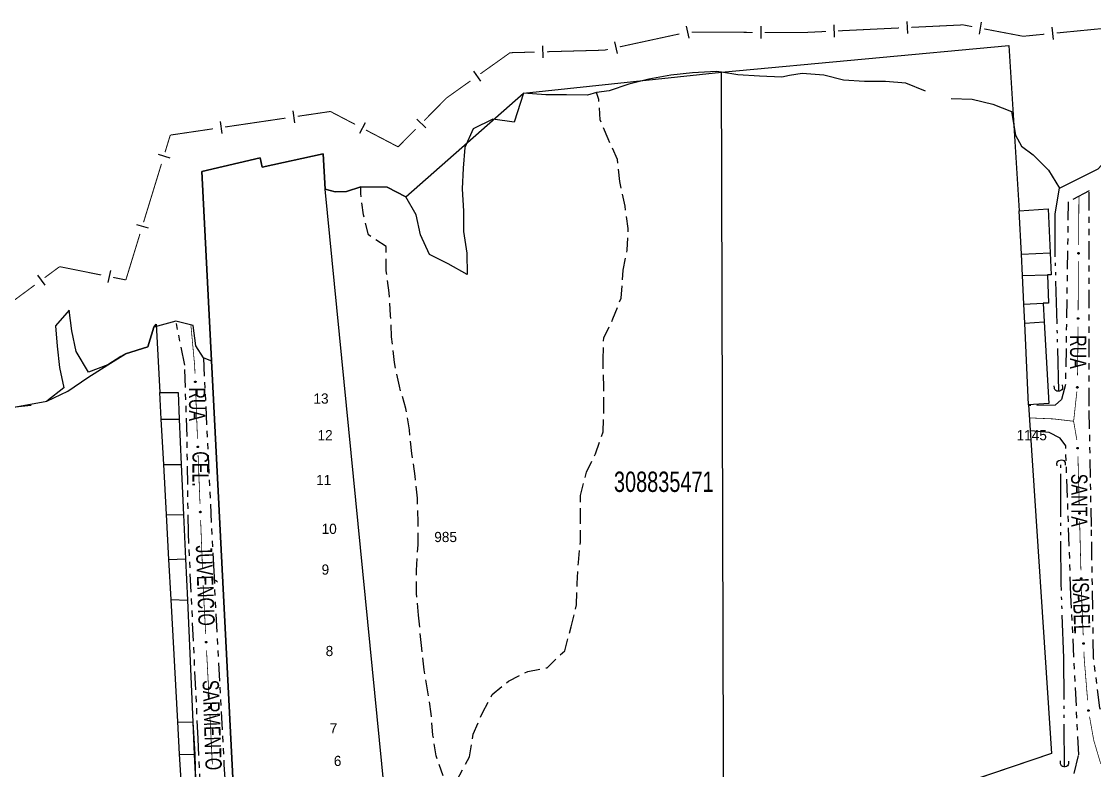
# Model space of a CAD drawing. Extents: x 201053 to 202535, y 4855063 to 4857394.
# Drawn here: x 201991.5 to 202255, y 4857207.1 to 4857391.1 of the extents above; entities that cross this region are included whole.
import ezdxf
from ezdxf.enums import TextEntityAlignment as Align

# ---------------------------------------------------------------- set-up
doc = ezdxf.new("R2010")
doc.units = 0
doc.header["$LTSCALE"] = 1.5
doc.header["$MEASUREMENT"] = 0
for name, pattern in [('TRACO_05', [11, 7, -1, 0.5, -1, 0.5, -1]), ('TRACO_15', [3, 2, -1]), ('TRACO_25', [8, 3, -1, 1, -1, 1, -1])]:
    doc.linetypes.add(name, pattern=pattern)
for name, color, linetype in [('CD_MALHA_LOTES', 7, 'CONTINUOUS'), ('CD_TXT_QUADRA', 2, 'CONTINUOUS'), ('HD-CURSO-PERENE', 170, 'CONTINUOUS'), ('HD-VALAS-DRENOS', 170, 'CONTINUOUS'), ('LM-LIM-SETORES-BAIRROS', 250, 'CONTINUOUS'), ('RU-QUADRA', 210, 'CONTINUOUS'), ('SV-BUEIRO-VALA', 7, 'CONTINUOUS'), ('SV-CAMINHO-TRILHA', 20, 'CONTINUOUS'), ('SV-EIXO-RUA-N-PAV', 6, 'CONTINUOUS'), ('SV-RUA-NAO-PAV', 7, 'CONTINUOUS'), ('SV-TXT-RUA-N-PAV', 7, 'CONTINUOUS'), ('Th_NmrPort', 7, 'CONTINUOUS')]:
    doc.layers.add(name, color=color, linetype=linetype)
doc.styles.add('ARIAL', font='ARIAL.SHX')

# ---------------------------------------------------------------- blocks, each defined once
blk = doc.blocks.new('COD120', base_point=(202246.23, 4857300.32))
at = {"layer": 'SV-BUEIRO-VALA'}
blk.add_lwpolyline([(202245.23, 4857298.92), (202245.23, 4857299.503333), (202245.23, 4857299.590833), (202245.313333, 4857299.824167), (202245.48, 4857300.086667), (202245.73, 4857300.2325), (202246.063333, 4857300.32), (202246.396667, 4857300.32), (202246.73, 4857300.2325), (202246.98, 4857300.086667), (202247.146667, 4857299.824167), (202247.23, 4857299.590833), (202247.23, 4857299.503333), (202247.23, 4857298.92)], dxfattribs=at)

msp = doc.modelspace()

# ---------------------------------------------------------------- linework, layer by layer
at = {"layer": 'CD_MALHA_LOTES', "linetype": 'Continuous', "flags": 128}
for points in [[(202163.34, 4857378.63), (202233.93, 4857385.2)], [(202233.93, 4857385.2), (202236.49, 4857344.63)], [(202066.04, 4857349.92), (202068.47, 4857349.25), (202071.3, 4857349.33), (202074.77, 4857350.47), (202081.24, 4857350.45), (202085.88, 4857348.03), (202114.76, 4857373.51), (202163.34, 4857378.63)], [(202163.98, 4857184.07), (202163.34, 4857378.63)], [(202066.04, 4857349.92), (202065.58, 4857358.63), (202050.54, 4857355.31), (202050.06, 4857357.59), (202035.72, 4857354.23)], [(202035.72, 4857354.23), (202044.96, 4857174.87), (202048.18, 4857142.88)], [(202085.19, 4857155.67), (202066.04, 4857349.92)], [(202236.49, 4857344.63), (202243.62, 4857345.1)], [(202237, 4857333.94), (202236.49, 4857344.63)], [(202243.62, 4857345.1), (202244.08, 4857334.28)], [(202237, 4857333.94), (202244.08, 4857334.28)], [(202237.25, 4857328.7), (202237, 4857333.94)], [(202244.08, 4857334.28), (202244.31, 4857328.91)], [(202237.25, 4857328.7), (202243.43, 4857328.88)], [(202237.59, 4857321.65), (202237.25, 4857328.7)], [(202244.31, 4857328.91), (202243.43, 4857328.88)], [(202243.43, 4857328.88), (202243.69, 4857321.96)], [(202237.59, 4857321.65), (202242.39, 4857321.89)], [(202237.82, 4857317), (202237.59, 4857321.65)], [(202243.69, 4857321.96), (202242.39, 4857321.89)], [(202242.39, 4857321.89), (202242.64, 4857317.35)], [(202237.82, 4857317), (202242.64, 4857317.35)], [(202242.64, 4857317.35), (202243.73, 4857297.27)], [(201936, 4857257.95), (201936.65, 4857259.42), (201939.27, 4857263.84), (201941.13, 4857268.64), (201943.67, 4857273.34), (201947.31, 4857277.42), (201950.83, 4857281.2), (201954.15, 4857285.36), (201958.99, 4857288.52), (201963.75, 4857291.02), (201969.03, 4857292.3), (201973.49, 4857294.79), (201978.55, 4857295.26), (201983.73, 4857295.3), (201989.19, 4857296.28), (201997.68, 4857297.85), (202002.84, 4857300.34), (202007.76, 4857303.7), (202012.69, 4857306.81), (202016.99, 4857309.49), (202022.49, 4857311.19), (202024.01, 4857316.05), (202024.54, 4857316.74), (202025.45, 4857300.02)], [(202238.78, 4857296.97), (202237.82, 4857317)], [(202025.45, 4857300.02), (202029.93, 4857300.02)], [(202025.81, 4857293.44), (202025.45, 4857300.02)], [(202029.93, 4857300.02), (202030.22, 4857293.47)], [(202243.73, 4857297.27), (202238.78, 4857296.97)], [(202238.78, 4857296.97), (202244.41, 4857211.34)], [(202025.81, 4857293.44), (202030.22, 4857293.47)], [(202026.42, 4857282.28), (202025.81, 4857293.44)], [(202030.22, 4857293.47), (202030.72, 4857282.28)], [(202026.42, 4857282.28), (202030.72, 4857282.28)], [(202027.09, 4857270), (202026.42, 4857282.28)], [(202030.72, 4857282.28), (202031.28, 4857269.94)], [(202027.09, 4857270), (202031.28, 4857269.94)], [(202027.69, 4857258.96), (202027.09, 4857270)], [(202031.28, 4857269.94), (202031.76, 4857259.1)], [(202027.69, 4857258.96), (202031.76, 4857259.1)], [(202028.23, 4857249.12), (202027.69, 4857258.96)], [(202031.76, 4857259.1), (202032.21, 4857249.01)], [(202028.23, 4857249.12), (202032.21, 4857249.01)], [(202029.87, 4857219.06), (202028.23, 4857249.12)], [(202032.21, 4857249.01), (202033.55, 4857219.02)], [(202029.87, 4857219.06), (202033.55, 4857219.02)], [(202030.3, 4857211.14), (202029.87, 4857219.06)], [(202033.55, 4857219.02), (202033.9, 4857211.1)], [(202030.3, 4857211.14), (202033.9, 4857211.1)], [(202030.66, 4857204.7), (202030.3, 4857211.14)], [(202033.9, 4857211.1), (202034.19, 4857204.66)], [(202244.41, 4857211.34), (202163.98, 4857184.07)]]:
    msp.add_lwpolyline(points, dxfattribs=at)
at = {"layer": 'HD-CURSO-PERENE', "linetype": 'Continuous'}
for points in [[(202213.45, 4857373.99, 2.04), (202208.63, 4857375.93, 2.04), (202203.62, 4857376.35, 2.04), (202198.48, 4857376.37, 2.04), (202193.36, 4857376.67, 2.04), (202188.52, 4857377.95, 2.04), (202183.14, 4857378.35, 2.04), (202180.07, 4857377.8, 2.04), (202178.16, 4857377.45, 2.04), (202172.7, 4857377.67, 2.04), (202167.34, 4857377.97, 2.04), (202163.34, 4857378.63, 2.04), (202162.14, 4857378.83, 2.04), (202156.24, 4857378.51, 2.04), (202150.92, 4857377.89, 2.04), (202145.52, 4857376.93, 2.04), (202140.6, 4857375.71, 2.04), (202135.82, 4857374.09, 2.04), (202132.65, 4857373.7, 2.04), (202130.44, 4857373.03, 2.04), (202125.3, 4857373.05, 2.04), (202120.26, 4857373.13, 2.04), (202114.76, 4857373.51, 2.04), (202112.48, 4857366.41, 2.04), (202107.22, 4857367.09, 2.04), (202102.4, 4857364.71, 2.04), (202100.32, 4857360.15, 2.04), (202099.96, 4857355.11, 2.04), (202099.68, 4857349.99, 2.04), (202099.99, 4857344.55, 2.04), (202099.99, 4857339.49, 2.04), (202100.83, 4857334.17, 2.04), (202100.94, 4857328.98, 2.04), (202096.23, 4857331.59, 2.04), (202091.69, 4857333.91, 2.04), (202089.47, 4857338.69, 2.04), (202088.43, 4857343.65, 2.04), (202085.88, 4857348.03, 2.04), (202081.24, 4857350.45, 2.04), (202074.77, 4857350.47, 2.04), (202071.3, 4857349.33, 2.04), (202068.47, 4857349.25, 2.04), (202066.04, 4857349.92, 2.04)], [(202219.79, 4857372.17, 2.79), (202224.9, 4857372.01, 2.79), (202229.96, 4857370.8, 2.79), (202234.62, 4857368.96, 2.79), (202235.59, 4857363.18, 2.79), (202237.05, 4857360.49, 2.79), (202239.93, 4857358.36, 2.04), (202243.71, 4857354.62, 2.04), (202246.39, 4857350.14, 2.04), (202251.13, 4857352.52, 2.04), (202255.85, 4857354.9, 2.04), (202259.63, 4857359.06, 2.04), (202263.29, 4857362.6, 2.04), (202263.56, 4857364.99, 2.04), (202263.86, 4857367.24, 2.04), (202263.86, 4857367.27, 2.04)], [(202037.94, 4857307.74, 2.04), (202036.15, 4857308.53, 2.04), (202034.27, 4857311.42, 2.04), (202033.63, 4857316.41, 2.04), (202029.4, 4857317.5, 2.04), (202024.01, 4857316.05, 2.04), (202022.49, 4857311.19, 2.04), (202016.99, 4857309.49, 2.04), (202015.86, 4857308.79, 2.04), (202012.69, 4857306.81, 2.04), (202007.93, 4857304.97, 2.04), (202004.91, 4857310.07, 2.04), (202003.83, 4857315.11, 2.04), (202003.21, 4857320.21, 2.04), (201999.83, 4857316.39, 2.04), (202000.25, 4857311.37, 2.04), (202000.81, 4857306.15, 2.04), (202001.89, 4857301.12, 2.04), (201997.68, 4857297.85, 2.04)], [(201993.81, 4857296.81, 2.04), (201989.19, 4857296.28, 2.04)]]:
    msp.add_polyline3d(points, dxfattribs=at)
at = {"layer": 'HD-VALAS-DRENOS', "linetype": 'TRACO_05'}
for points in [[(202246.23, 4857300.32, 5.05), (202245.28, 4857335.61, 3.55), (202245.28, 4857343.88, 2.73), (202246.39, 4857350.14, 2.04)], [(202247.57, 4857208.06, 7.8), (202247.45, 4857234.84, 6.91), (202246.77, 4857252.97, 6.77), (202246.68, 4857283.42, 5.05)]]:
    msp.add_polyline3d(points, dxfattribs=at)
at = {"layer": 'LM-LIM-SETORES-BAIRROS'}
for points in [[(202208.90572, 4857391.110037), (202209.049669, 4857388.113493)], [(202154.695001, 4857389.945399), (202155.330103, 4857387.013395)], [(202173.016567, 4857389.917194), (202172.99925, 4857386.917244)], [(202190.926453, 4857390.246344), (202191.070402, 4857387.249799)], [(202227.166433, 4857390.945667), (202226.607299, 4857387.998233)], [(202244.518398, 4857389.668726), (202244.810119, 4857386.682944)], [(202137.102979, 4857386.13479), (202137.73808, 4857383.202786)], [(202119.450526, 4857385.148361), (202119.532067, 4857382.149469)], [(202102.469143, 4857378.881237), (202104.209733, 4857376.437808)], [(202058.070227, 4857369.150344), (202058.508012, 4857366.182458)], [(202040.262914, 4857366.523629), (202040.7007, 4857363.555744)], [(202075.87837, 4857366.225501), (202074.488978, 4857363.566631)], [(202088.594099, 4857367.117906), (202090.725124, 4857365.006335)], [(202024.994449, 4857358.483701), (202027.862569, 4857357.603993)], [(202019.716204, 4857341.274978), (202022.584325, 4857340.395271)], [(201995.440676, 4857328.768351), (201997.225062, 4857326.35672)], [(202013.288621, 4857329.923496), (202012.699229, 4857326.981963)]]:
    msp.add_lwpolyline(points, dxfattribs=at)
at = {"layer": 'LM-LIM-SETORES-BAIRROS', "const_width": 0.25}
for points in [[(202171.007942, 4857388.428764), (202156.008192, 4857388.515352)], [(202182.92, 4857388.36), (202174.007892, 4857388.411446)], [(202183.007642, 4857388.364208), (202182.92, 4857388.36)], [(202189.000731, 4857388.652106), (202183.007642, 4857388.364208)], [(202206.979998, 4857389.515799), (202191.997276, 4857388.796055)], [(202222.68, 4857390.27), (202209.976543, 4857389.659748)], [(202222.956954, 4857390.217462), (202222.68, 4857390.27)], [(202224.92191, 4857389.844706), (202222.956954, 4857390.217462)], [(202237.44, 4857387.47), (202227.869345, 4857389.285572)], [(202260.588433, 4857389.731684), (202245.659519, 4857388.273076)], [(202153.057883, 4857388.055996), (202138.397864, 4857384.880489)], [(202237.697432, 4857387.495151), (202237.44, 4857387.47)], [(202242.673737, 4857387.981354), (202237.697432, 4857387.495151)], [(202111.44, 4857383.43), (202104.153915, 4857378.239719)], [(202111.494252, 4857383.431471), (202111.44, 4857383.43)], [(202117.492035, 4857383.594554), (202111.494252, 4857383.431471)], [(202134.61, 4857384.06), (202120.490927, 4857383.676095)], [(202135.46586, 4857384.245387), (202134.61, 4857384.06)], [(202101.710485, 4857376.499129), (202096.00915, 4857372.437753)], [(202095.9, 4857372.36), (202090.363469, 4857366.772462)], [(202096.00915, 4857372.437753), (202095.9, 4857372.36)], [(202056.310529, 4857367.374544), (202041.471102, 4857365.185615)], [(202067.33, 4857369), (202059.278415, 4857367.81233)], [(202068.093354, 4857368.60111), (202067.33, 4857369)], [(202073.411094, 4857365.822327), (202068.093354, 4857368.60111)], [(202038.503217, 4857364.747829), (202028.610266, 4857363.288543)], [(202088.251897, 4857364.641437), (202084.028755, 4857360.379388)], [(202028.01, 4857363.2), (202026.721745, 4857358.999887)], [(202028.610266, 4857363.288543), (202028.01, 4857363.2)], [(202083.96, 4857360.31), (202076.069964, 4857364.432935)], [(202084.028755, 4857360.379388), (202083.96, 4857360.31)], [(202025.842038, 4857356.131767), (202021.4435, 4857341.791165)], [(202020.563793, 4857338.923044), (202017.338199, 4857328.406603)], [(202000.83, 4857330.89), (201997.136746, 4857328.157331)], [(202001.227792, 4857330.810295), (202000.83, 4857330.89)], [(202011.032903, 4857328.845657), (202001.227792, 4857330.810295)], [(202017.1, 4857327.63), (202013.974436, 4857328.256265)], [(202017.338199, 4857328.406603), (202017.1, 4857327.63)], [(201994.725115, 4857326.372945), (201982.666957, 4857317.451015)]]:
    msp.add_lwpolyline(points, dxfattribs=at)
at = {"layer": 'RU-QUADRA', "linetype": 'Continuous', "flags": 128}
for points in [[(202044.96, 4857174.87), (202035.72, 4857354.23), (202050.06, 4857357.59), (202050.54, 4857355.31), (202065.58, 4857358.63), (202066.04, 4857349.92), (202068.47, 4857349.25), (202071.3, 4857349.33), (202074.77, 4857350.47), (202081.24, 4857350.45), (202085.88, 4857348.03), (202114.76, 4857373.51), (202163.34, 4857378.63), (202233.93, 4857385.2), (202236.49, 4857344.63), (202243.62, 4857345.1), (202244.08, 4857334.28), (202244.31, 4857328.91), (202243.43, 4857328.88), (202243.69, 4857321.96), (202242.39, 4857321.89), (202242.64, 4857317.35), (202243.73, 4857297.27), (202238.78, 4857296.97), (202244.41, 4857211.34), (202198.57, 4857195.8)], [(201989.19, 4857296.28), (201997.68, 4857297.85), (202002.84, 4857300.34), (202007.76, 4857303.7), (202012.69, 4857306.81), (202016.99, 4857309.49), (202022.49, 4857311.19), (202024.01, 4857316.05), (202024.54, 4857316.74), (202025.45, 4857300.02), (202029.93, 4857300.02), (202030.22, 4857293.47), (202030.72, 4857282.28), (202031.28, 4857269.94), (202031.76, 4857259.1), (202032.21, 4857249.01), (202033.55, 4857219.02), (202034.05, 4857211.11), (202034.19, 4857204.66)]]:
    msp.add_lwpolyline(points, dxfattribs=at)
at = {"layer": 'SV-CAMINHO-TRILHA', "linetype": 'TRACO_15'}
for points in [[(202098.36, 4857204.69, 8.43), (202101.46, 4857210.52, 8.33), (202102.41, 4857216.09, 8.21), (202104.66, 4857221.31, 8.26), (202107.09, 4857225.84, 8.1), (202111.08, 4857229.11, 7.91), (202115.8, 4857231.46, 7.92), (202120.55, 4857232.39, 7.98), (202124.87, 4857236.57, 8.07), (202126.46, 4857242.43, 8.1), (202127.74, 4857247.83, 8.14), (202127.94, 4857253.05, 8.19), (202128.23, 4857258.21, 8.19), (202128.72, 4857263.2, 8.25), (202128.72, 4857268.58, 8.31), (202128.77, 4857274.72, 8.28), (202130.22, 4857280.42, 8.26), (202132.45, 4857284.94, 8.22), (202134.33, 4857290.32, 8.1), (202134.47, 4857295.84, 8.1), (202134.46, 4857301.3, 8.05), (202134.29, 4857308.06, 7.89), (202134.44, 4857313.38, 7.8), (202136.71, 4857318.05, 7.51), (202138.72, 4857323.15, 6.98), (202139.26, 4857330.02, 6.57), (202140.18, 4857334.97, 5.87), (202140.49, 4857340.28, 5.84), (202139.68, 4857345.74, 5.07), (202138.37, 4857351.81, 4.76), (202137.85, 4857357.24, 4.52), (202135.56, 4857362.25, 3.99), (202133.59, 4857366.93, 3.62), (202133.25, 4857371.92, 2.54), (202132.65, 4857373.7, 2.04)], [(202095.01, 4857205.8, 8.43), (202093.31, 4857210.71, 8.35), (202092.5, 4857215.84, 8.25), (202092.09, 4857221.06, 8.14), (202091.27, 4857226.43, 8.12), (202090.35, 4857231.84, 7.97), (202089.71, 4857237.84, 7.88), (202088.96, 4857245.27, 7.82), (202088.46, 4857250.59, 7.73), (202088.5, 4857256.25, 7.61), (202088.86, 4857262.55, 7.55), (202088.9, 4857268.03, 7.43), (202088.68, 4857274, 7.36), (202088.16, 4857279.47, 7.26), (202087.32, 4857285.02, 7.16), (202086.73, 4857290.79, 7.07), (202085.84, 4857296.09, 6.8), (202084.26, 4857301.52, 6.74), (202083.03, 4857307.35, 6.57), (202082.35, 4857313.64, 6.19), (202082.12, 4857318.92, 6.14), (202081.79, 4857324.48, 6.07), (202081.04, 4857329.84, 6.01), (202080.99, 4857335.84, 5.5), (202076.65, 4857338.69, 4.78), (202075.46, 4857343.61, 3.78), (202074.77, 4857348.83, 2.05), (202074.77, 4857350.47, 2.04)]]:
    msp.add_polyline3d(points, dxfattribs=at)
at = {"layer": 'SV-EIXO-RUA-N-PAV', "const_width": 0.18}
for points in [[(202251.14, 4857348.17), (202251.05649, 4857336.170291)], [(202251.028654, 4857332.170387), (202250.945144, 4857320.170678)], [(202033.07, 4857316.56), (202033.995087, 4857306.602881)], [(202250.917307, 4857316.170775), (202250.882512, 4857311.170896)], [(202250.88, 4857310.81), (202250.789728, 4857304.171518)], [(202250.882512, 4857311.170896), (202250.88, 4857310.81)], [(202033.995087, 4857306.602881), (202034, 4857306.55)], [(202034, 4857306.55), (202034.07469, 4857304.604542)], [(202034.228144, 4857300.607487), (202034.688508, 4857288.616321)], [(202250.632909, 4857300.178165), (202249.872726, 4857293.219565)], [(202239.878286, 4857293.710578), (202238.94, 4857293.75)], [(202244.89, 4857293.5), (202239.878286, 4857293.710578)], [(202245.867179, 4857293.385503), (202244.89, 4857293.5)], [(202249.84, 4857292.92), (202245.867179, 4857293.385503)], [(202249.872726, 4857293.219565), (202249.84, 4857292.92)], [(202249.84, 4857292.92), (202250.63951, 4857288.289868)], [(202034.841962, 4857284.619265), (202035.03378, 4857279.622946)], [(202250.902451, 4857284.303033), (202251.213104, 4857272.307055)], [(202035.03378, 4857279.622946), (202035.06, 4857278.94)], [(202035.06, 4857278.94), (202035.304537, 4857272.628184)], [(202035.459391, 4857268.631183), (202035.923955, 4857256.640179)], [(202251.316655, 4857268.308395), (202251.627308, 4857256.312417)], [(202036.07881, 4857252.643177), (202036.117523, 4857251.643927)], [(202036.117523, 4857251.643927), (202036.12, 4857251.58)], [(202036.12, 4857251.58), (202036.699743, 4857240.659353)], [(202251.730859, 4857252.313757), (202251.782634, 4857250.314428)], [(202251.782634, 4857250.314428), (202251.79, 4857250.03)], [(202251.79, 4857250.03), (202252.199174, 4857240.323143)], [(202036.911792, 4857236.664977), (202037.441915, 4857226.679039)], [(202252.367636, 4857236.326692), (202252.409752, 4857235.32758)], [(202252.409752, 4857235.32758), (202252.44, 4857234.61)], [(202252.44, 4857234.61), (202253.275895, 4857224.362252)], [(202037.441915, 4857226.679039), (202037.47, 4857226.15)], [(202037.47, 4857226.15), (202037.542501, 4857224.681572)], [(202037.739753, 4857220.686439), (202038.331508, 4857208.701038)], [(202253.741481, 4857220.393694), (202254.619266, 4857215.471348)], [(202254.619266, 4857215.471348), (202254.78, 4857214.57)], [(202254.78, 4857214.57), (202256.514026, 4857208.737893)]]:
    msp.add_lwpolyline(points, dxfattribs=at)
at = {"layer": 'SV-EIXO-RUA-N-PAV'}
for points in [[(202251.15365, 4857334.31325), (202251.188482, 4857334.278917), (202251.211397, 4857334.242286), (202251.221717, 4857334.206234), (202251.222528, 4857334.171997), (202251.219414, 4857334.136878), (202251.208462, 4857334.102163), (202251.187772, 4857334.066327), (202251.153576, 4857334.031144), (202251.114509, 4857334.010135), (202251.079705, 4857333.998127), (202251.044054, 4857333.995225), (202251.009988, 4857333.998822), (202250.974305, 4857334.011391), (202250.938192, 4857334.032713), (202250.903647, 4857334.067954), (202250.881427, 4857334.104019), (202250.872361, 4857334.139153), (202250.869671, 4857334.175013), (202250.87328, 4857334.210829), (202250.884227, 4857334.244843), (202250.90576, 4857334.281164), (202250.940995, 4857334.3148), (202250.976713, 4857334.337372), (202251.011711, 4857334.346929), (202251.047074, 4857334.348783), (202251.082336, 4857334.346087), (202251.117691, 4857334.336531), (202251.15365, 4857334.31325)], [(202251.042303, 4857318.313637), (202251.077135, 4857318.279304), (202251.100051, 4857318.242674), (202251.11037, 4857318.206621), (202251.111182, 4857318.172385), (202251.108068, 4857318.137266), (202251.097116, 4857318.102551), (202251.076426, 4857318.066714), (202251.04223, 4857318.031531), (202251.003163, 4857318.010522), (202250.968359, 4857317.998514), (202250.932708, 4857317.995612), (202250.898642, 4857317.99921), (202250.862958, 4857318.011778), (202250.826846, 4857318.0331), (202250.7923, 4857318.068341), (202250.770081, 4857318.104407), (202250.761015, 4857318.139541), (202250.758324, 4857318.1754), (202250.761934, 4857318.211216), (202250.772881, 4857318.245231), (202250.794414, 4857318.281552), (202250.829649, 4857318.315187), (202250.865367, 4857318.337759), (202250.900364, 4857318.347316), (202250.935728, 4857318.34917), (202250.97099, 4857318.346475), (202251.006345, 4857318.336918), (202251.042303, 4857318.313637)], [(202034.255904, 4857302.753812), (202034.292256, 4857302.721093), (202034.316808, 4857302.685539), (202034.328751, 4857302.649991), (202034.331113, 4857302.615826), (202034.329594, 4857302.580602), (202034.320226, 4857302.545427), (202034.301182, 4857302.508689), (202034.268615, 4857302.471993), (202034.23054, 4857302.449235), (202034.196316, 4857302.435662), (202034.160833, 4857302.431148), (202034.126639, 4857302.433197), (202034.090423, 4857302.444136), (202034.053381, 4857302.463799), (202034.017274, 4857302.497439), (202033.993443, 4857302.53246), (202033.982795, 4857302.567147), (202033.978482, 4857302.602848), (202033.980464, 4857302.638791), (202033.989859, 4857302.673267), (202034.009724, 4857302.710526), (202034.043398, 4857302.745724), (202034.078057, 4857302.769891), (202034.112585, 4857302.781024), (202034.147828, 4857302.784479), (202034.183176, 4857302.783384), (202034.218928, 4857302.77544), (202034.255904, 4857302.753812)], [(202250.875033, 4857301.380876), (202250.906193, 4857301.343179), (202250.925266, 4857301.304409), (202250.931866, 4857301.267494), (202250.929192, 4857301.233352), (202250.922523, 4857301.198732), (202250.908098, 4857301.165311), (202250.883872, 4857301.131763), (202250.846276, 4857301.100239), (202250.805276, 4857301.083312), (202250.769431, 4857301.074905), (202250.733669, 4857301.075643), (202250.700146, 4857301.082685), (202250.665925, 4857301.098817), (202250.632168, 4857301.1237), (202250.601384, 4857301.162271), (202250.582947, 4857301.200409), (202250.577501, 4857301.236282), (202250.57847, 4857301.27223), (202250.585702, 4857301.307493), (202250.600051, 4857301.340218), (202250.625166, 4857301.374162), (202250.663638, 4857301.40404), (202250.701466, 4857301.422864), (202250.737254, 4857301.428812), (202250.772623, 4857301.427061), (202250.807428, 4857301.420794), (202250.841627, 4857301.407693), (202250.875033, 4857301.380876)], [(202034.869722, 4857286.765591), (202034.906074, 4857286.732871), (202034.930626, 4857286.697317), (202034.942569, 4857286.661769), (202034.944931, 4857286.627605), (202034.943412, 4857286.59238), (202034.934044, 4857286.557205), (202034.915, 4857286.520467), (202034.882433, 4857286.483771), (202034.844358, 4857286.461014), (202034.810134, 4857286.447441), (202034.774651, 4857286.442926), (202034.740457, 4857286.444976), (202034.704241, 4857286.455914), (202034.667199, 4857286.475578), (202034.631092, 4857286.509217), (202034.607261, 4857286.544239), (202034.596613, 4857286.578926), (202034.5923, 4857286.614627), (202034.594282, 4857286.650569), (202034.603677, 4857286.685045), (202034.623542, 4857286.722305), (202034.657216, 4857286.757502), (202034.691875, 4857286.78167), (202034.726403, 4857286.792803), (202034.761646, 4857286.796257), (202034.796994, 4857286.795162), (202034.832745, 4857286.787218), (202034.869722, 4857286.765591)], [(202250.923112, 4857286.450435), (202250.959919, 4857286.418228), (202250.984966, 4857286.383021), (202250.997405, 4857286.347643), (202251.000245, 4857286.313515), (202250.999219, 4857286.278273), (202250.990345, 4857286.24297), (202250.971816, 4857286.205969), (202250.939767, 4857286.168821), (202250.902014, 4857286.145533), (202250.867983, 4857286.131482), (202250.832567, 4857286.126471), (202250.798347, 4857286.128042), (202250.761982, 4857286.138473), (202250.724668, 4857286.157616), (202250.688094, 4857286.190746), (202250.663775, 4857286.225431), (202250.652642, 4857286.259966), (202250.64783, 4857286.295602), (202250.649309, 4857286.331569), (202250.65822, 4857286.366173), (202250.677562, 4857286.403707), (202250.71074, 4857286.439373), (202250.745057, 4857286.464023), (202250.779426, 4857286.475638), (202250.814617, 4857286.479586), (202250.849977, 4857286.478986), (202250.885836, 4857286.471543), (202250.923112, 4857286.450435)], [(202035.4864, 4857270.777518), (202035.522763, 4857270.744811), (202035.547328, 4857270.709266), (202035.559283, 4857270.673722), (202035.561657, 4857270.639558), (202035.56015, 4857270.604333), (202035.550794, 4857270.569155), (202035.531763, 4857270.532411), (202035.499209, 4857270.495703), (202035.461142, 4857270.472932), (202035.426923, 4857270.459347), (202035.391441, 4857270.45482), (202035.357247, 4857270.456858), (202035.321027, 4857270.467784), (202035.283978, 4857270.487434), (202035.247859, 4857270.521061), (202035.224016, 4857270.556074), (202035.213355, 4857270.590758), (202035.20903, 4857270.626457), (202035.211, 4857270.6624), (202035.220382, 4857270.696879), (202035.240234, 4857270.734146), (202035.273896, 4857270.769355), (202035.308546, 4857270.793535), (202035.343071, 4857270.80468), (202035.378313, 4857270.808147), (202035.413661, 4857270.807064), (202035.449415, 4857270.799133), (202035.4864, 4857270.777518)], [(202251.371204, 4857270.454207), (202251.407144, 4857270.421036), (202251.431251, 4857270.385178), (202251.442749, 4857270.349484), (202251.444685, 4857270.315293), (202251.442725, 4857270.28009), (202251.432919, 4857270.245035), (202251.413418, 4857270.208537), (202251.380396, 4857270.17225), (202251.34204, 4857270.14997), (202251.307649, 4857270.136825), (202251.272112, 4857270.132754), (202251.237947, 4857270.13523), (202251.20187, 4857270.14662), (202251.165076, 4857270.166744), (202251.129392, 4857270.200832), (202251.106, 4857270.236148), (202251.095785, 4857270.270966), (202251.091918, 4857270.306717), (202251.094349, 4857270.342632), (202251.104173, 4857270.376988), (202251.124502, 4857270.413997), (202251.158613, 4857270.448772), (202251.19357, 4857270.472505), (202251.228235, 4857270.483206), (202251.263519, 4857270.48622), (202251.29885, 4857270.484684), (202251.3345, 4857270.476294), (202251.371204, 4857270.454207)], [(202036.105818, 4857254.789513), (202036.142181, 4857254.756806), (202036.166746, 4857254.72126), (202036.178701, 4857254.685716), (202036.181075, 4857254.651553), (202036.179568, 4857254.616328), (202036.170213, 4857254.581149), (202036.151181, 4857254.544405), (202036.118628, 4857254.507697), (202036.080561, 4857254.484926), (202036.046341, 4857254.471342), (202036.01086, 4857254.466815), (202035.976665, 4857254.468852), (202035.940445, 4857254.479778), (202035.903396, 4857254.499429), (202035.867278, 4857254.533056), (202035.843434, 4857254.568069), (202035.832773, 4857254.602752), (202035.828448, 4857254.638451), (202035.830418, 4857254.674395), (202035.8398, 4857254.708874), (202035.859653, 4857254.74614), (202035.893315, 4857254.78135), (202035.927965, 4857254.805529), (202035.962489, 4857254.816674), (202035.997731, 4857254.820141), (202036.03308, 4857254.819059), (202036.068833, 4857254.811127), (202036.105818, 4857254.789513)], [(202251.785407, 4857254.459569), (202251.821348, 4857254.426399), (202251.845455, 4857254.390541), (202251.856952, 4857254.354846), (202251.858888, 4857254.320655), (202251.856929, 4857254.285452), (202251.847123, 4857254.250397), (202251.827621, 4857254.2139), (202251.7946, 4857254.177613), (202251.756244, 4857254.155332), (202251.721852, 4857254.142188), (202251.686316, 4857254.138116), (202251.65215, 4857254.140593), (202251.616073, 4857254.151983), (202251.57928, 4857254.172107), (202251.543596, 4857254.206194), (202251.520204, 4857254.241511), (202251.509989, 4857254.276328), (202251.506122, 4857254.31208), (202251.508553, 4857254.347995), (202251.518377, 4857254.382351), (202251.538706, 4857254.419359), (202251.572817, 4857254.454134), (202251.607774, 4857254.477867), (202251.642439, 4857254.488568), (202251.677723, 4857254.491582), (202251.713054, 4857254.490046), (202251.748703, 4857254.481657), (202251.785407, 4857254.459569)], [(202036.908077, 4857238.811479), (202036.944905, 4857238.779296), (202036.969975, 4857238.744106), (202036.982438, 4857238.708737), (202036.985301, 4857238.67461), (202036.984298, 4857238.639368), (202036.975447, 4857238.604059), (202036.956943, 4857238.567046), (202036.924919, 4857238.529876), (202036.887182, 4857238.506563), (202036.85316, 4857238.492489), (202036.817747, 4857238.487455), (202036.783527, 4857238.489003), (202036.747154, 4857238.499409), (202036.709828, 4857238.518528), (202036.673232, 4857238.551634), (202036.648889, 4857238.586302), (202036.637733, 4857238.620829), (202036.632898, 4857238.656463), (202036.634353, 4857238.692431), (202036.643241, 4857238.727041), (202036.662557, 4857238.764588), (202036.695712, 4857238.800275), (202036.730012, 4857238.824948), (202036.764374, 4857238.836586), (202036.799563, 4857238.840557), (202036.834923, 4857238.839981), (202036.870787, 4857238.832562), (202036.908077, 4857238.811479)], [(202252.387337, 4857238.473107), (202252.423811, 4857238.440524), (202252.448497, 4857238.405062), (202252.460572, 4857238.369559), (202252.463063, 4857238.335404), (202252.461676, 4857238.300174), (202252.45244, 4857238.264964), (202252.433534, 4857238.228155), (202252.401106, 4857238.191337), (202252.363116, 4857238.168437), (202252.328943, 4857238.154735), (202252.293477, 4857238.150087), (202252.259276, 4857238.152009), (202252.223019, 4857238.162811), (202252.185904, 4857238.182335), (202252.149671, 4857238.215839), (202252.125708, 4857238.250771), (202252.11493, 4857238.285418), (202252.110483, 4857238.321102), (202252.11233, 4857238.357052), (202252.121595, 4857238.391563), (202252.14132, 4857238.428897), (202252.174862, 4857238.464221), (202252.20943, 4857238.488518), (202252.243916, 4857238.49978), (202252.279146, 4857238.503367), (202252.314498, 4857238.502405), (202252.350279, 4857238.494595), (202252.387337, 4857238.473107)], [(202037.743988, 4857222.83294), (202037.780696, 4857222.800621), (202037.805637, 4857222.765337), (202037.817968, 4857222.729922), (202037.820705, 4857222.695786), (202037.819571, 4857222.660547), (202037.81059, 4857222.625271), (202037.791949, 4857222.588327), (202037.759787, 4857222.551276), (202037.721964, 4857222.528103), (202037.68789, 4857222.514155), (202037.652459, 4857222.509252), (202037.618244, 4857222.510927), (202037.58191, 4857222.521468), (202037.544655, 4857222.540724), (202037.508182, 4857222.573966), (202037.483968, 4857222.608725), (202037.47294, 4857222.643293), (202037.468236, 4857222.678944), (202037.469825, 4857222.714906), (202037.478841, 4857222.749483), (202037.498297, 4857222.786958), (202037.531583, 4857222.822523), (202037.565975, 4857222.847068), (202037.600379, 4857222.858579), (202037.635582, 4857222.86242), (202037.67094, 4857222.861712), (202037.706776, 4857222.85416), (202037.743988, 4857222.83294)], [(202253.563147, 4857222.020774), (202253.603657, 4857221.993371), (202253.63287, 4857221.961535), (202253.649592, 4857221.927969), (202253.656635, 4857221.894455), (202253.659979, 4857221.859357), (202253.655543, 4857221.823227), (202253.641737, 4857221.784218), (202253.614532, 4857221.743387), (202253.579952, 4857221.715605), (202253.547922, 4857221.69745), (202253.513399, 4857221.688094), (202253.479248, 4857221.685417), (202253.441871, 4857221.691266), (202253.402475, 4857221.705643), (202253.362081, 4857221.733992), (202253.333655, 4857221.7654), (202253.318333, 4857221.79829), (202253.309147, 4857221.833058), (202253.306163, 4857221.868931), (202253.310722, 4857221.904372), (202253.325269, 4857221.944011), (202253.353777, 4857221.983509), (202253.384779, 4857222.012218), (202253.417446, 4857222.027998), (202253.451878, 4857222.036271), (202253.48704, 4857222.040053), (202253.523545, 4857222.037106), (202253.563147, 4857222.020774)]]:
    msp.add_lwpolyline(points, close=True, dxfattribs=at)
for points in [[(202250.87328, 4857334.210829), (202250.881427, 4857334.104019)], [(202250.879359, 4857334.223492), (202250.892092, 4857334.092406)], [(202250.884227, 4857334.244843), (202250.903647, 4857334.067954)], [(202250.897335, 4857334.257481), (202250.920509, 4857334.058094)], [(202250.90576, 4857334.281164), (202250.938192, 4857334.032713)], [(202250.924881, 4857334.294132), (202250.955758, 4857334.025099)], [(202250.940995, 4857334.3148), (202250.974305, 4857334.011391)], [(202250.957838, 4857334.323923), (202250.99113, 4857334.009843)], [(202250.976713, 4857334.337372), (202251.009988, 4857333.998822)], [(202250.993419, 4857334.338685), (202251.02654, 4857334.000045)], [(202251.011711, 4857334.346929), (202251.044054, 4857333.995225)], [(202251.028943, 4857334.345261), (202251.059279, 4857333.998453)], [(202251.047074, 4857334.348783), (202251.079705, 4857333.998127)], [(202251.065775, 4857334.34364), (202251.098925, 4857334.009093)], [(202251.082336, 4857334.346087), (202251.114509, 4857334.010135)], [(202251.099839, 4857334.33658), (202251.134516, 4857334.02522)], [(202251.117691, 4857334.336531), (202251.153576, 4857334.031144)], [(202251.133866, 4857334.324062), (202251.168818, 4857334.052272)], [(202251.15365, 4857334.31325), (202251.187772, 4857334.066327)], [(202251.171863, 4857334.293778), (202251.197747, 4857334.091643)], [(202251.188482, 4857334.278917), (202251.208462, 4857334.102163)], [(202251.201635, 4857334.258092), (202251.213013, 4857334.12838)], [(202251.211397, 4857334.242286), (202251.219414, 4857334.136878)], [(202250.761934, 4857318.211216), (202250.770081, 4857318.104407)], [(202250.768013, 4857318.223879), (202250.780746, 4857318.092793)], [(202250.772881, 4857318.245231), (202250.7923, 4857318.068341)], [(202250.785988, 4857318.257868), (202250.809163, 4857318.058482)], [(202250.794414, 4857318.281552), (202250.826846, 4857318.0331)], [(202250.813535, 4857318.294519), (202250.844412, 4857318.025487)], [(202250.829649, 4857318.315187), (202250.862958, 4857318.011778)], [(202250.846491, 4857318.32431), (202250.879784, 4857318.010231)], [(202250.865367, 4857318.337759), (202250.898642, 4857317.99921)], [(202250.882072, 4857318.339073), (202250.915194, 4857318.000432)], [(202250.900364, 4857318.347316), (202250.932708, 4857317.995612)], [(202250.917597, 4857318.345648), (202250.947932, 4857317.99884)], [(202250.935728, 4857318.34917), (202250.968359, 4857317.998514)], [(202250.954428, 4857318.344027), (202250.987579, 4857318.00948)], [(202250.97099, 4857318.346475), (202251.003163, 4857318.010522)], [(202250.988493, 4857318.336967), (202251.023169, 4857318.025607)], [(202251.006345, 4857318.336918), (202251.04223, 4857318.031531)], [(202251.02252, 4857318.32445), (202251.057471, 4857318.05266)], [(202251.042303, 4857318.313637), (202251.076426, 4857318.066714)], [(202251.060517, 4857318.294165), (202251.086401, 4857318.092031)], [(202251.077135, 4857318.279304), (202251.097116, 4857318.102551)], [(202251.090288, 4857318.258479), (202251.101667, 4857318.128767)], [(202251.100051, 4857318.242674), (202251.108068, 4857318.137266)], [(202033.980464, 4857302.638791), (202033.993443, 4857302.53246)], [(202033.985963, 4857302.651716), (202034.004624, 4857302.521342)], [(202033.989859, 4857302.673267), (202034.017274, 4857302.497439)], [(202034.00238, 4857302.686485), (202034.034566, 4857302.488353)], [(202034.009724, 4857302.710526), (202034.053381, 4857302.463799)], [(202034.028237, 4857302.724347), (202034.071274, 4857302.45699)], [(202034.043398, 4857302.745724), (202034.090423, 4857302.444136)], [(202034.05981, 4857302.7556), (202034.107301, 4857302.443352)], [(202034.078057, 4857302.769891), (202034.126639, 4857302.433197)], [(202034.094685, 4857302.77196), (202034.143119, 4857302.435169)], [(202034.112585, 4857302.781024), (202034.160833, 4857302.431148)], [(202034.129875, 4857302.780139), (202034.175896, 4857302.435062)], [(202034.147828, 4857302.784479), (202034.196316, 4857302.435662)], [(202034.166742, 4857302.780189), (202034.215019, 4857302.447488)], [(202034.183176, 4857302.783384), (202034.23054, 4857302.449235)], [(202034.201092, 4857302.77468), (202034.249842, 4857302.465211)], [(202034.218928, 4857302.77544), (202034.268615, 4857302.471993)], [(202034.235651, 4857302.763717), (202034.282883, 4857302.49379)], [(202034.255904, 4857302.753812), (202034.301182, 4857302.508689)], [(202034.274981, 4857302.735185), (202034.309999, 4857302.534432)], [(202034.292256, 4857302.721093), (202034.320226, 4857302.545427)], [(202034.30634, 4857302.700885), (202034.323585, 4857302.571822)], [(202034.316808, 4857302.685539), (202034.329594, 4857302.580602)], [(202250.585702, 4857301.307493), (202250.582947, 4857301.200409)], [(202250.593037, 4857301.319472), (202250.592376, 4857301.187771)], [(202250.600051, 4857301.340218), (202250.601384, 4857301.162271)], [(202250.614376, 4857301.351457), (202250.617157, 4857301.150748)], [(202250.625166, 4857301.374162), (202250.632168, 4857301.1237)], [(202250.645506, 4857301.385118), (202250.648868, 4857301.11434)], [(202250.663638, 4857301.40404), (202250.665925, 4857301.098817)], [(202250.681321, 4857301.411403), (202250.682506, 4857301.095566)], [(202250.701466, 4857301.422864), (202250.700146, 4857301.082685)], [(202250.718218, 4857301.422471), (202250.716737, 4857301.082218)], [(202250.737254, 4857301.428812), (202250.733669, 4857301.075643)], [(202250.754227, 4857301.425401), (202250.749143, 4857301.077306)], [(202250.772623, 4857301.427061), (202250.769431, 4857301.074905)], [(202250.790703, 4857301.420043), (202250.789666, 4857301.08386)], [(202250.807428, 4857301.420794), (202250.805276, 4857301.083312)], [(202250.823874, 4857301.409557), (202250.826712, 4857301.096285)], [(202250.841627, 4857301.407693), (202250.846276, 4857301.100239)], [(202250.856451, 4857301.393644), (202250.863587, 4857301.119709)], [(202250.875033, 4857301.380876), (202250.883872, 4857301.131763)], [(202250.891172, 4857301.359653), (202250.89637, 4857301.155934)], [(202250.906193, 4857301.343179), (202250.908098, 4857301.165311)], [(202250.917161, 4857301.321125), (202250.915292, 4857301.190928)], [(202250.925266, 4857301.304409), (202250.922523, 4857301.198732)], [(202034.594282, 4857286.650569), (202034.607261, 4857286.544239)], [(202034.599781, 4857286.663495), (202034.618442, 4857286.533121)], [(202034.603677, 4857286.685045), (202034.631092, 4857286.509217)], [(202034.616198, 4857286.698263), (202034.648384, 4857286.500132)], [(202034.623542, 4857286.722305), (202034.667199, 4857286.475578)], [(202034.642055, 4857286.736125), (202034.685092, 4857286.468769)], [(202034.657216, 4857286.757502), (202034.704241, 4857286.455914)], [(202034.673628, 4857286.767379), (202034.721119, 4857286.455131)], [(202034.691875, 4857286.78167), (202034.740457, 4857286.444976)], [(202034.708503, 4857286.783739), (202034.756937, 4857286.446947)], [(202034.726403, 4857286.792803), (202034.774651, 4857286.442926)], [(202034.743693, 4857286.791917), (202034.789714, 4857286.44684)], [(202034.761646, 4857286.796257), (202034.810134, 4857286.447441)], [(202034.78056, 4857286.791967), (202034.828837, 4857286.459266)], [(202034.796994, 4857286.795162), (202034.844358, 4857286.461014)], [(202034.81491, 4857286.786458), (202034.86366, 4857286.47699)], [(202034.832745, 4857286.787218), (202034.882433, 4857286.483771)], [(202034.849469, 4857286.775495), (202034.896701, 4857286.505569)], [(202034.869722, 4857286.765591), (202034.915, 4857286.520467)], [(202034.888799, 4857286.746964), (202034.923817, 4857286.54621)], [(202034.906074, 4857286.732871), (202034.934044, 4857286.557205)], [(202034.920158, 4857286.712664), (202034.937403, 4857286.583601)], [(202034.930626, 4857286.697317), (202034.943412, 4857286.59238)], [(202250.649309, 4857286.331569), (202250.663775, 4857286.225431)], [(202250.654626, 4857286.34457), (202250.67511, 4857286.21447)], [(202250.65822, 4857286.366173), (202250.688094, 4857286.190746)], [(202250.670555, 4857286.379565), (202250.705511, 4857286.181904)], [(202250.677562, 4857286.403707), (202250.724668, 4857286.157616)], [(202250.695879, 4857286.417786), (202250.742655, 4857286.151057)], [(202250.71074, 4857286.439373), (202250.761982, 4857286.138473)], [(202250.727012, 4857286.449478), (202250.778869, 4857286.137925)], [(202250.745057, 4857286.464023), (202250.798347, 4857286.128042)], [(202250.761655, 4857286.466324), (202250.814798, 4857286.130244)], [(202250.779426, 4857286.475638), (202250.832567, 4857286.126471)], [(202250.796727, 4857286.474995), (202250.847573, 4857286.130596)], [(202250.814617, 4857286.479586), (202250.867983, 4857286.131482)], [(202250.83359, 4857286.475561), (202250.886519, 4857286.143568)], [(202250.849977, 4857286.478986), (202250.902014, 4857286.145533)], [(202250.868013, 4857286.470533), (202250.921091, 4857286.161777)], [(202250.885836, 4857286.471543), (202250.939767, 4857286.168821)], [(202250.902722, 4857286.460055), (202250.953728, 4857286.190816)], [(202250.923112, 4857286.450435), (202250.971816, 4857286.205969)], [(202250.942448, 4857286.432077), (202250.980272, 4857286.231833)], [(202250.959919, 4857286.418228), (202250.990345, 4857286.24297)], [(202250.974283, 4857286.398219), (202250.993333, 4857286.26941)], [(202250.984966, 4857286.383021), (202250.999219, 4857286.278273)], [(202035.211, 4857270.6624), (202035.224016, 4857270.556074)], [(202035.216494, 4857270.675328), (202035.2352, 4857270.54496)], [(202035.220382, 4857270.696879), (202035.247859, 4857270.521061)], [(202035.232899, 4857270.710102), (202035.265154, 4857270.511982)], [(202035.240234, 4857270.734146), (202035.283978, 4857270.487434)], [(202035.258743, 4857270.747973), (202035.301873, 4857270.480631)], [(202035.273896, 4857270.769355), (202035.321027, 4857270.467784)], [(202035.290304, 4857270.779238), (202035.337905, 4857270.467006)], [(202035.308546, 4857270.793535), (202035.357247, 4857270.456858)], [(202035.325174, 4857270.79561), (202035.373726, 4857270.458835)], [(202035.343071, 4857270.80468), (202035.391441, 4857270.45482)], [(202035.360361, 4857270.803801), (202035.406503, 4857270.458739)], [(202035.378313, 4857270.808147), (202035.426923, 4857270.459347)], [(202035.397228, 4857270.803863), (202035.445622, 4857270.471179)], [(202035.413661, 4857270.807064), (202035.461142, 4857270.472932)], [(202035.43158, 4857270.798366), (202035.480439, 4857270.488915)], [(202035.449415, 4857270.799133), (202035.499209, 4857270.495703)], [(202035.466143, 4857270.787416), (202035.51347, 4857270.517505)], [(202035.4864, 4857270.777518), (202035.531763, 4857270.532411)], [(202035.505483, 4857270.758898), (202035.540571, 4857270.558156)], [(202035.522763, 4857270.744811), (202035.550794, 4857270.569155)], [(202035.536854, 4857270.724609), (202035.554143, 4857270.595552)], [(202035.547328, 4857270.709266), (202035.56015, 4857270.604333)], [(202251.094349, 4857270.342632), (202251.106, 4857270.236148)], [(202251.100009, 4857270.355488), (202251.117041, 4857270.224891)], [(202251.104173, 4857270.376988), (202251.129392, 4857270.200832)], [(202251.116859, 4857270.390049), (202251.146569, 4857270.191532)], [(202251.124502, 4857270.413997), (202251.165076, 4857270.166744)], [(202251.143186, 4857270.427585), (202251.182883, 4857270.159712)], [(202251.158613, 4857270.448772), (202251.20187, 4857270.14662)], [(202251.175147, 4857270.458443), (202251.218737, 4857270.145626)], [(202251.19357, 4857270.472505), (202251.237947, 4857270.13523)], [(202251.210224, 4857270.474366), (202251.25445, 4857270.136996)], [(202251.228235, 4857270.483206), (202251.272112, 4857270.132754)], [(202251.245513, 4857270.482105), (202251.287223, 4857270.13648)], [(202251.263519, 4857270.48622), (202251.307649, 4857270.136825)], [(202251.282378, 4857270.481694), (202251.326498, 4857270.148417)], [(202251.29885, 4857270.484684), (202251.34204, 4857270.14997)], [(202251.316656, 4857270.475757), (202251.36154, 4857270.165704)], [(202251.3345, 4857270.476294), (202251.380396, 4857270.17225)], [(202251.351076, 4857270.464364), (202251.394935, 4857270.193868)], [(202251.371204, 4857270.454207), (202251.413418, 4857270.208537)], [(202251.390047, 4857270.435343), (202251.422556, 4857270.234168)], [(202251.407144, 4857270.421036), (202251.432919, 4857270.245035)], [(202251.420975, 4857270.400655), (202251.436607, 4857270.271386)], [(202251.431251, 4857270.385178), (202251.442725, 4857270.28009)], [(202035.830418, 4857254.674395), (202035.843434, 4857254.568069)], [(202035.835912, 4857254.687322), (202035.854619, 4857254.556954)], [(202035.8398, 4857254.708874), (202035.867278, 4857254.533056)], [(202035.852317, 4857254.722096), (202035.884573, 4857254.523976)], [(202035.859653, 4857254.74614), (202035.903396, 4857254.499429)], [(202035.878161, 4857254.759967), (202035.921292, 4857254.492626)], [(202035.893315, 4857254.78135), (202035.940445, 4857254.479778)], [(202035.909723, 4857254.791232), (202035.957324, 4857254.479001)], [(202035.927965, 4857254.805529), (202035.976665, 4857254.468852)], [(202035.944593, 4857254.807604), (202035.993144, 4857254.47083)], [(202035.962489, 4857254.816674), (202036.01086, 4857254.466815)], [(202035.979779, 4857254.815795), (202036.025921, 4857254.470734)], [(202035.997731, 4857254.820141), (202036.046341, 4857254.471342)], [(202036.016647, 4857254.815858), (202036.06504, 4857254.483174)], [(202036.03308, 4857254.819059), (202036.080561, 4857254.484926)], [(202036.050998, 4857254.810361), (202036.099857, 4857254.500909)], [(202036.068833, 4857254.811127), (202036.118628, 4857254.507697)], [(202036.085561, 4857254.79941), (202036.132888, 4857254.5295)], [(202036.105818, 4857254.789513), (202036.151181, 4857254.544405)], [(202036.124901, 4857254.770892), (202036.15999, 4857254.570151)], [(202036.142181, 4857254.756806), (202036.170213, 4857254.581149)], [(202036.156272, 4857254.736603), (202036.173562, 4857254.607546)], [(202036.166746, 4857254.72126), (202036.179568, 4857254.616328)], [(202251.508553, 4857254.347995), (202251.520204, 4857254.241511)], [(202251.514213, 4857254.360851), (202251.531245, 4857254.230254)], [(202251.518377, 4857254.382351), (202251.543596, 4857254.206194)], [(202251.531062, 4857254.395412), (202251.560773, 4857254.196894)], [(202251.538706, 4857254.419359), (202251.57928, 4857254.172107)], [(202251.55739, 4857254.432948), (202251.597086, 4857254.165075)], [(202251.572817, 4857254.454134), (202251.616073, 4857254.151983)], [(202251.58935, 4857254.463805), (202251.632941, 4857254.150988)], [(202251.607774, 4857254.477867), (202251.65215, 4857254.140593)], [(202251.624428, 4857254.479728), (202251.668654, 4857254.142358)], [(202251.642439, 4857254.488568), (202251.686316, 4857254.138116)], [(202251.659717, 4857254.487467), (202251.701427, 4857254.141842)], [(202251.677723, 4857254.491582), (202251.721852, 4857254.142188)], [(202251.696582, 4857254.487057), (202251.740702, 4857254.153779)], [(202251.713054, 4857254.490046), (202251.756244, 4857254.155332)], [(202251.73086, 4857254.481119), (202251.775744, 4857254.171066)], [(202251.748703, 4857254.481657), (202251.7946, 4857254.177613)], [(202251.765279, 4857254.469726), (202251.809139, 4857254.199231)], [(202251.785407, 4857254.459569), (202251.827621, 4857254.2139)], [(202251.80425, 4857254.440706), (202251.83676, 4857254.23953)], [(202251.821348, 4857254.426399), (202251.847123, 4857254.250397)], [(202251.835178, 4857254.406017), (202251.850811, 4857254.276749)], [(202251.845455, 4857254.390541), (202251.856929, 4857254.285452)], [(202036.634353, 4857238.692431), (202036.648889, 4857238.586302)], [(202036.639661, 4857238.705436), (202036.660232, 4857238.575349)], [(202036.643241, 4857238.727041), (202036.673232, 4857238.551634)], [(202036.655567, 4857238.740441), (202036.690655, 4857238.542803)], [(202036.662557, 4857238.764588), (202036.709828, 4857238.518528)], [(202036.680866, 4857238.778678), (202036.727819, 4857238.511981)], [(202036.695712, 4857238.800275), (202036.747154, 4857238.499409)], [(202036.711977, 4857238.810392), (202036.764042, 4857238.498873)], [(202036.730012, 4857238.824948), (202036.783527, 4857238.489003)], [(202036.746609, 4857238.827261), (202036.799976, 4857238.491216)], [(202036.764374, 4857238.836586), (202036.817747, 4857238.487455)], [(202036.781675, 4857238.835955), (202036.832751, 4857238.491589)], [(202036.799563, 4857238.840557), (202036.85316, 4857238.492489)], [(202036.818538, 4857238.836545), (202036.871688, 4857238.504588)], [(202036.834923, 4857238.839981), (202036.887182, 4857238.506563)], [(202036.852964, 4857238.831541), (202036.906247, 4857238.52282)], [(202036.870787, 4857238.832562), (202036.924919, 4857238.529876)], [(202036.887681, 4857238.821086), (202036.938866, 4857238.551881)], [(202036.908077, 4857238.811479), (202036.956943, 4857238.567046)], [(202036.927425, 4857238.793134), (202036.965383, 4857238.592915)], [(202036.944905, 4857238.779296), (202036.975447, 4857238.604059)], [(202036.959283, 4857238.759297), (202036.978418, 4857238.630501)], [(202036.969975, 4857238.744106), (202036.984298, 4857238.639368)], [(202252.11233, 4857238.357052), (202252.125708, 4857238.250771)], [(202252.11778, 4857238.369998), (202252.13693, 4857238.239695)], [(202252.121595, 4857238.391563), (202252.149671, 4857238.215839)], [(202252.134067, 4857238.404828), (202252.166997, 4857238.206819)], [(202252.14132, 4857238.428897), (202252.185904, 4857238.182335)], [(202252.159781, 4857238.442787), (202252.203822, 4857238.175593)], [(202252.174862, 4857238.464221), (202252.223019, 4857238.162811)], [(202252.191237, 4857238.474159), (202252.2399, 4857238.162091)], [(202252.20943, 4857238.488518), (202252.259276, 4857238.152009)], [(202252.226051, 4857238.490649), (202252.275749, 4857238.154042)], [(202252.243916, 4857238.49978), (202252.293477, 4857238.150087)], [(202252.261209, 4857238.49896), (202252.308526, 4857238.154058)], [(202252.279146, 4857238.503367), (202252.328943, 4857238.154735)], [(202252.298076, 4857238.499148), (202252.347602, 4857238.166631)], [(202252.314498, 4857238.502405), (202252.363116, 4857238.168437)], [(202252.332446, 4857238.493768), (202252.382358, 4857238.184485)], [(202252.350279, 4857238.494595), (202252.401106, 4857238.191337)], [(202252.367046, 4857238.482935), (202252.415292, 4857238.213188)], [(202252.387337, 4857238.473107), (202252.433534, 4857238.228155)], [(202252.406483, 4857238.454552), (202252.442255, 4857238.253931)], [(202252.423811, 4857238.440524), (202252.45244, 4857238.264964)], [(202252.43797, 4857238.42037), (202252.4557, 4857238.291372)], [(202252.448497, 4857238.405062), (202252.461676, 4857238.300174)], [(202037.469825, 4857222.714906), (202037.483968, 4857222.608725)], [(202037.475182, 4857222.727891), (202037.49527, 4857222.597729)], [(202037.478841, 4857222.749483), (202037.508182, 4857222.573966)], [(202037.491217, 4857222.762838), (202037.525572, 4857222.565071)], [(202037.498297, 4857222.786958), (202037.544655, 4857222.540724)], [(202037.516657, 4857222.800981), (202037.562622, 4857222.534112)], [(202037.531583, 4857222.822523), (202037.58191, 4857222.521468)], [(202037.547886, 4857222.832579), (202037.598796, 4857222.52087)], [(202037.565975, 4857222.847068), (202037.618244, 4857222.510927)], [(202037.58258, 4857222.84932), (202037.634702, 4857222.513079)], [(202037.600379, 4857222.858579), (202037.652459, 4857222.509252)], [(202037.617678, 4857222.857883), (202037.667478, 4857222.513331)], [(202037.635582, 4857222.86242), (202037.68789, 4857222.514155)], [(202037.654542, 4857222.858337), (202037.706462, 4857222.526186)], [(202037.67094, 4857222.861712), (202037.721964, 4857222.528103)], [(202037.68895, 4857222.853205), (202037.741089, 4857222.544289)], [(202037.706776, 4857222.85416), (202037.759787, 4857222.551276)], [(202037.723627, 4857222.842622), (202037.773815, 4857222.573229)], [(202037.743988, 4857222.83294), (202037.791949, 4857222.588327)], [(202037.763268, 4857222.814523), (202037.800484, 4857222.614165)], [(202037.780696, 4857222.800621), (202037.81059, 4857222.625271)], [(202037.795, 4857222.780569), (202037.813659, 4857222.651702)], [(202037.805637, 4857222.765337), (202037.819571, 4857222.660547)], [(202253.306163, 4857221.868931), (202253.333655, 4857221.7654)], [(202253.30983, 4857221.88249), (202253.34626, 4857221.755926)], [(202253.310722, 4857221.904372), (202253.362081, 4857221.733992)], [(202253.321304, 4857221.919188), (202253.380459, 4857221.727373)], [(202253.325269, 4857221.944011), (202253.402475, 4857221.705643)], [(202253.341703, 4857221.960249), (202253.421135, 4857221.701362)], [(202253.353777, 4857221.983509), (202253.441871, 4857221.691266)], [(202253.368673, 4857221.995551), (202253.458696, 4857221.692814)], [(202253.384779, 4857222.012218), (202253.479248, 4857221.685417)], [(202253.400964, 4857222.016556), (202253.4953, 4857221.689639)], [(202253.417446, 4857222.027998), (202253.513399, 4857221.688094)], [(202253.434693, 4857222.029501), (202253.527779, 4857221.694044)], [(202253.451878, 4857222.036271), (202253.547922, 4857221.69745)], [(202253.471203, 4857222.034626), (202253.564819, 4857221.711738)], [(202253.48704, 4857222.040053), (202253.579952, 4857221.715605)], [(202253.505984, 4857222.033898), (202253.596871, 4857221.734086)], [(202253.523545, 4857222.037106), (202253.614532, 4857221.743387)], [(202253.541723, 4857222.027797), (202253.625664, 4857221.766942)], [(202253.563147, 4857222.020774), (202253.641737, 4857221.784218)], [(202253.584606, 4857222.004951), (202253.646927, 4857221.810929)], [(202253.603657, 4857221.993371), (202253.655543, 4857221.823227)], [(202253.620388, 4857221.975294), (202253.655235, 4857221.849834)], [(202253.63287, 4857221.961535), (202253.659979, 4857221.859357)]]:
    msp.add_lwpolyline(points, dxfattribs=at)
at = {"layer": 'SV-RUA-NAO-PAV', "linetype": 'TRACO_25'}
for points in [[(202264.82, 4857211.65, 8.04), (202263.17, 4857211.53, 8.03), (202260.15, 4857213.92, 8.03), (202258.44, 4857216.5, 8.03), (202256.29, 4857222.54, 8.55), (202254.73, 4857234.79, 7.82), (202254.21, 4857267.07, 6.58), (202253.67, 4857296.66, 5.46), (202253.64, 4857349.53, 3.92), (202248.52, 4857346.8, 3.92), (202247.84, 4857301.94, 5.46), (202246.89, 4857298.29, 5.51), (202245.29, 4857296.9, 5.51), (202238.79, 4857296.79, 5.54)], [(202036.81, 4857174.87, 7), (202034.85, 4857214.96, 7), (202032.45, 4857265.4, 6.14), (202032.12, 4857289.18, 4.98), (202031.56, 4857306.67, 3.87), (202029.4, 4857317.5, 2.49)], [(202036.15, 4857308.53, 3.8), (202038.59, 4857257.58, 6.23), (202041.19, 4857208.55, 7), (202043.13, 4857174.87, 7)], [(202250.01, 4857206.45, 8.11), (202251.09, 4857211.03, 8.03), (202249.19, 4857250.24, 7.65), (202247.89, 4857286.86, 5.62), (202246.57, 4857288.74, 5.53), (202243.83, 4857290.14, 5.53), (202239.09, 4857290.6, 5.54)]]:
    msp.add_polyline3d(points, dxfattribs=at)

# ---------------------------------------------------------------- block references
at = {"layer": 'SV-BUEIRO-VALA'}
for p, rotation in [((202246.23, 4857300.32, 1.77), 187), ((202246.68, 4857283.42, 1.77), 5), ((202247.57, 4857208.06, 1.79), 178)]:
    msp.add_blockref('COD120', p, dxfattribs=dict(at, rotation=rotation))

# ---------------------------------------------------------------- texts
at = {"layer": 'CD_TXT_QUADRA', "style": 'ARIAL', "width": 0.7}
msp.add_text('308835471', height=5, dxfattribs=at).set_placement((202136.96, 4857275.56))
at = {"layer": 'SV-TXT-RUA-N-PAV', "style": 'ARIAL', "width": 0.7}
for s, rotation, p in [('RUA', 270, (202248.96, 4857314.06)), ('RUA', 270, (202032.61, 4857301.24)), ('CEL.', 270, (202033.44, 4857285.54)), ('SANTA', 270, (202249.24, 4857280.02)), ('JUVÉNCIO', 272, (202034.27, 4857262.38)), ('ISABEL', 272, (202249.52, 4857254.39)), ('SARMENTO', 272, (202035.92, 4857229.31))]:
    msp.add_text(s, height=4, rotation=rotation, dxfattribs=at).set_placement(p)
at = {"layer": 'Th_NmrPort', "color": 1}
for s, p in [('13', (202063.166667, 4857298.5)), ('12', (202064.166667, 4857289.5)), ('1145', (202235.833333, 4857289.5)), ('11', (202063.833333, 4857278.5)), ('10', (202065.166667, 4857266.5)), ('985', (202092.833333, 4857264.5)), ('9', (202065.166667, 4857256.5)), ('8', (202066.166667, 4857236.5)), ('7', (202067.166667, 4857217.5)), ('6', (202068.166667, 4857209.5))]:
    msp.add_text(s, height=2.5, dxfattribs=at).set_placement(p, align=Align.MIDDLE_LEFT)

doc.saveas('drawing.dxf')
